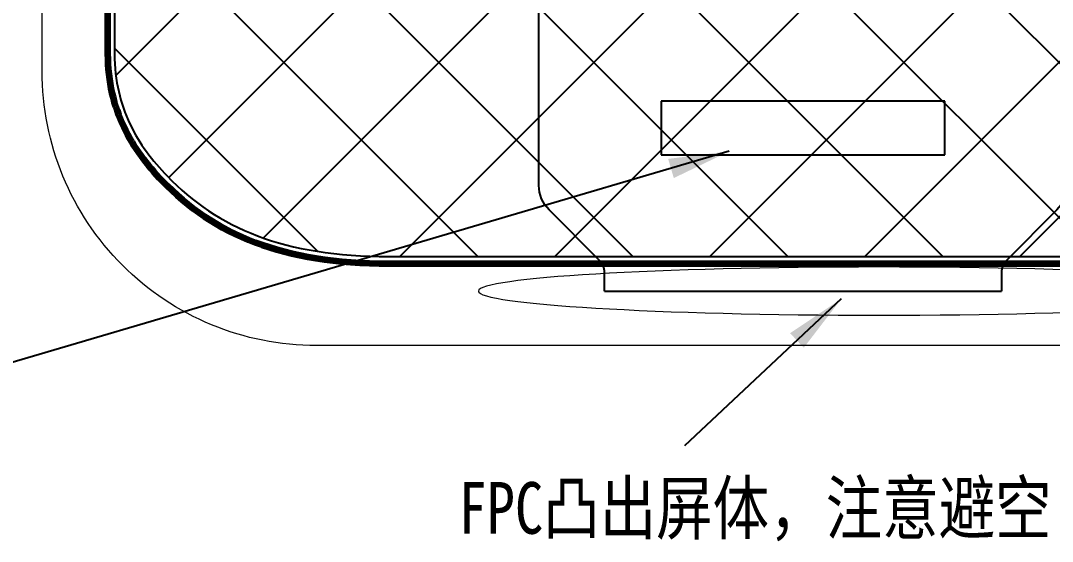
# Model space of a CAD drawing. Header units: millimetres. Extents: x 1773 to 2105, y 395 to 649.
# Drawn here: x 2001.63 to 2031.52, y 504.09 to 519.16 of the extents above; entities that cross this region are included whole.
import ezdxf

# ---------------------------------------------------------------- set-up
doc = ezdxf.new("R2010")
doc.units = ezdxf.units.MM
for name, color, linetype in [('04 Chip', 20, 'Continuous'), ('06 Cutline', 4, 'Continuous'), ('dim', 3, 'Continuous'), ('DST', 253, 'Continuous')]:
    doc.layers.add(name, color=color, linetype=linetype)
for name, color, linetype, lineweight in [('CG', 3, 'Continuous', 20), ('FPC', 40, 'Continuous', 20), ('P_OLED.drawing', 3, 'Continuous', 100)]:
    doc.layers.add(name, color=color, linetype=linetype, lineweight=lineweight)
doc.styles.add('宋体', font='')
doc.styles.get('宋体').set_extended_font_data('SimSun')
doc.dimstyles.new('Z0.8', dxfattribs={"dimscale": 0.8, "dimtxt": 2.5, "dimasz": 2.2, "dimexe": 1.25, "dimexo": 0.625, "dimtad": 0, "dimdsep": 46, "dimtxsty": '宋体', "dimcen": 2.5, "dimadec": 0, "dimazin": 0, "dimtfac": 1, "dimtmove": 0, "dimatfit": 3, "dimfxl": 1, "dimlwd": 25, "dimlwe": 25, "dimarcsym": 0})

# ---------------------------------------------------------------- blocks, each defined once
blk = doc.blocks.new('A$C24C657C6')
at = {"linetype": 'Continuous'}
for p, q in [((0, 1.556), (8.218, 1.556)), ((0, 0), (0, 1.556)), ((8.218, 1.556), (8.218, 0)), ((8.218, 0), (0, 0))]:
    blk.add_line(p, q, dxfattribs=at)

msp = doc.modelspace()

# ---------------------------------------------------------------- hatches: boundary and pattern name
at = {"layer": 'DST', "ltscale": 0.1}
h = msp.add_hatch(dxfattribs=at)
h.set_pattern_fill('ANSI37', color=256, style=0)
h.set_pattern_definition([(45, (132.3813, 15.058), (-2.245064, 2.245064), []), (135, (132.3813, 15.058), (-2.245064, -2.245064), [])])
h.paths.add_polyline_path([(2037.991, 553.024), (2010.603, 553.024), (2010.408, 553.022), (2010.219, 553.016), (2010.033, 553.006), (2009.851, 552.993), (2009.673, 552.976), (2009.498, 552.956), (2009.327, 552.931), (2009.16, 552.904), (2008.997, 552.873), (2008.836, 552.838), (2008.68, 552.801), (2008.526, 552.76), (2008.376, 552.715), (2008.229, 552.668), (2008.085, 552.618), (2007.945, 552.564), (2007.807, 552.507), (2007.673, 552.448), (2007.541, 552.385), (2007.412, 552.32), (2007.286, 552.252), (2007.163, 552.181), (2007.042, 552.107), (2006.924, 552.031), (2006.809, 551.952), (2006.696, 551.87), (2006.586, 551.786), (2006.478, 551.699), (2006.372, 551.61), (2006.268, 551.518), (2006.167, 551.424), (2006.068, 551.327), (2005.971, 551.228), (2005.876, 551.127), (2005.784, 551.023), (2005.694, 550.918), (2005.606, 550.809), (2005.521, 550.699), (2005.439, 550.586), (2005.359, 550.47), (2005.282, 550.352), (2005.207, 550.231), (2005.136, 550.107), (2005.067, 549.981), (2005, 549.852), (2004.937, 549.72), (2004.877, 549.585), (2004.819, 549.447), (2004.765, 549.306), (2004.714, 549.162), (2004.666, 549.015), (2004.621, 548.865), (2004.579, 548.711), (2004.541, 548.555), (2004.505, 548.394), (2004.474, 548.231), (2004.446, 548.064), (2004.421, 547.893), (2004.4, 547.719), (2004.383, 547.541), (2004.369, 547.36), (2004.36, 547.175), (2004.354, 546.986), (2004.352, 546.793), (2004.352, 518.205), (2004.354, 518.057), (2004.36, 517.914), (2004.369, 517.773), (2004.383, 517.636), (2004.4, 517.5), (2004.42, 517.368), (2004.444, 517.238), (2004.472, 517.111), (2004.502, 516.986), (2004.536, 516.864), (2004.572, 516.744), (2004.612, 516.626), (2004.654, 516.51), (2004.699, 516.397), (2004.746, 516.286), (2004.797, 516.177), (2004.849, 516.069), (2004.904, 515.964), (2004.962, 515.861), (2005.021, 515.759), (2005.083, 515.659), (2005.146, 515.562), (2005.212, 515.465), (2005.279, 515.371), (2005.348, 515.278), (2005.419, 515.186), (2005.491, 515.097), (2005.565, 515.008), (2005.64, 514.921), (2005.717, 514.836), (2005.794, 514.752), (2005.872, 514.669), (2006.012, 514.527), (2006.155, 514.39), (2006.3, 514.257), (2006.448, 514.129), (2006.599, 514.005), (2006.753, 513.885), (2006.911, 513.77), (2007.072, 513.659), (2007.236, 513.552), (2007.404, 513.45), (2007.576, 513.353), (2007.752, 513.259), (2007.932, 513.17), (2008.116, 513.086), (2008.305, 513.005), (2008.497, 512.93), (2008.695, 512.858), (2008.897, 512.791), (2009.105, 512.729), (2009.317, 512.671), (2009.534, 512.617), (2009.757, 512.568), (2009.985, 512.524), (2010.219, 512.484), (2010.458, 512.449), (2010.703, 512.418), (2010.954, 512.392), (2011.211, 512.371), (2011.474, 512.355), (2011.744, 512.343), (2012.02, 512.336), (2012.303, 512.333), (2036.291, 512.333), (2036.574, 512.336), (2036.85, 512.343), (2037.12, 512.355), (2037.383, 512.371), (2037.64, 512.392), (2037.891, 512.418), (2038.136, 512.449), (2038.375, 512.484), (2038.609, 512.524), (2038.837, 512.568), (2039.06, 512.617), (2039.277, 512.671), (2039.489, 512.729), (2039.697, 512.791), (2039.899, 512.858), (2040.097, 512.93), (2040.29, 513.005), (2040.478, 513.086), (2040.662, 513.17), (2040.842, 513.259), (2041.018, 513.353), (2041.19, 513.45), (2041.358, 513.552), (2041.522, 513.659), (2041.683, 513.77), (2041.841, 513.885), (2041.995, 514.005), (2042.146, 514.129), (2042.294, 514.257), (2042.439, 514.39), (2042.582, 514.527), (2042.722, 514.669), (2042.8, 514.752), (2042.877, 514.836), (2042.954, 514.921), (2043.029, 515.008), (2043.103, 515.097), (2043.175, 515.186), (2043.246, 515.278), (2043.315, 515.371), (2043.382, 515.465), (2043.448, 515.562), (2043.511, 515.659), (2043.573, 515.759), (2043.632, 515.861), (2043.69, 515.964), (2043.745, 516.069), (2043.797, 516.177), (2043.848, 516.286), (2043.895, 516.397), (2043.94, 516.51), (2043.982, 516.626), (2044.022, 516.744), (2044.058, 516.864), (2044.092, 516.986), (2044.122, 517.111), (2044.15, 517.238), (2044.174, 517.368), (2044.194, 517.5), (2044.211, 517.636), (2044.225, 517.773), (2044.234, 517.914), (2044.24, 518.057), (2044.242, 518.205), (2044.242, 546.793), (2044.24, 546.986), (2044.234, 547.175), (2044.225, 547.36), (2044.211, 547.541), (2044.194, 547.719), (2044.173, 547.893), (2044.148, 548.064), (2044.12, 548.231), (2044.089, 548.394), (2044.054, 548.555), (2044.015, 548.711), (2043.973, 548.865), (2043.928, 549.015), (2043.88, 549.162), (2043.829, 549.306), (2043.775, 549.447), (2043.717, 549.585), (2043.657, 549.72), (2043.594, 549.852), (2043.527, 549.981), (2043.458, 550.107), (2043.387, 550.231), (2043.312, 550.352), (2043.235, 550.47), (2043.155, 550.586), (2043.073, 550.699), (2042.988, 550.809), (2042.9, 550.918), (2042.81, 551.023), (2042.718, 551.127), (2042.623, 551.228), (2042.526, 551.327), (2042.427, 551.424), (2042.326, 551.518), (2042.222, 551.61), (2042.116, 551.699), (2042.008, 551.786), (2041.898, 551.87), (2041.785, 551.952), (2041.67, 552.031), (2041.552, 552.107), (2041.431, 552.181), (2041.308, 552.252), (2041.182, 552.32), (2041.053, 552.385), (2040.921, 552.448), (2040.787, 552.507), (2040.649, 552.564), (2040.509, 552.618), (2040.365, 552.668), (2040.218, 552.715), (2040.068, 552.76), (2039.914, 552.801), (2039.758, 552.838), (2039.598, 552.873), (2039.434, 552.904), (2039.267, 552.931), (2039.096, 552.956), (2038.921, 552.976), (2038.743, 552.993), (2038.561, 553.006), (2038.375, 553.016), (2038.186, 553.022)])

# ---------------------------------------------------------------- linework, layer by layer
at = {"layer": '06 Cutline', "color": 4, "linetype": 'Continuous'}
msp.add_line((2018.547, 511.333), (2030.047, 511.333), dxfattribs=at)
msp.add_lwpolyline([(2018.547, 511.868, 0.198912), (2018.401, 512.222), (2016.94, 513.682), (2016.816, 513.834), (2016.723, 514.007), (2016.666, 514.194), (2016.647, 514.389), (2016.647, 521.599, -0.414214), (2017.147, 522.099), (2031.447, 522.099, -0.414214), (2031.947, 521.599), (2031.947, 514.389), (2031.928, 514.194), (2031.871, 514.007), (2031.778, 513.834), (2031.654, 513.682), (2030.193, 512.222, 0.198912), (2030.047, 511.868), (2030.047, 511.333)], format="xyb", dxfattribs=at)
msp.add_lwpolyline([(2018.547, 511.333), (2018.547, 511.868)], dxfattribs=at)
at = {"layer": 'CG', "color": 3, "linetype": 'Continuous'}
msp.add_lwpolyline([(2046.342, 517.703, -0.414214), (2038.392, 509.753), (2010.202, 509.753, -0.414214), (2002.252, 517.703), (2002.252, 547.193, -0.414214), (2010.202, 555.143), (2038.392, 555.143, -0.414214), (2046.342, 547.193)], format="xyb", close=True, dxfattribs=at)
at = {"layer": 'DST', "ltscale": 0.1}
msp.add_lwpolyline([(2004.352, 546.793), (2004.352, 518.205), (2004.354, 518.057), (2004.36, 517.914), (2004.369, 517.773), (2004.383, 517.636), (2004.4, 517.5), (2004.42, 517.368), (2004.444, 517.238), (2004.472, 517.111), (2004.502, 516.986), (2004.536, 516.864), (2004.572, 516.744), (2004.612, 516.626), (2004.654, 516.51), (2004.699, 516.397), (2004.746, 516.286), (2004.797, 516.177), (2004.849, 516.069), (2004.904, 515.964), (2004.962, 515.861), (2005.021, 515.759), (2005.083, 515.659), (2005.146, 515.562), (2005.212, 515.465), (2005.279, 515.371), (2005.348, 515.278), (2005.419, 515.186), (2005.491, 515.097), (2005.565, 515.008), (2005.64, 514.921), (2005.717, 514.836), (2005.794, 514.752), (2005.872, 514.669), (2006.012, 514.527), (2006.155, 514.39), (2006.3, 514.257), (2006.448, 514.129), (2006.599, 514.005), (2006.753, 513.885), (2006.911, 513.77), (2007.072, 513.659), (2007.236, 513.552), (2007.404, 513.45), (2007.576, 513.353), (2007.752, 513.259), (2007.932, 513.17), (2008.116, 513.086), (2008.305, 513.005), (2008.497, 512.93), (2008.695, 512.858), (2008.897, 512.791), (2009.105, 512.729), (2009.317, 512.671), (2009.534, 512.617), (2009.757, 512.568), (2009.985, 512.524), (2010.219, 512.484), (2010.458, 512.449), (2010.703, 512.418), (2010.954, 512.392), (2011.211, 512.371), (2011.474, 512.355), (2011.744, 512.343), (2012.02, 512.336), (2012.303, 512.333), (2036.291, 512.333)], dxfattribs=at)
at = {"layer": 'FPC', "color": 1, "ltscale": 0.1, "extrusion": (0, 0, -1)}
msp.add_ellipse((2026.499, 511.333), major_axis=(11.607, 0), ratio=0.060105, dxfattribs=at)
at = {"layer": 'P_OLED.drawing', "color": 3, "linetype": 'Continuous', "lineweight": 100}
msp.add_lwpolyline([(2004.152, 546.794), (2004.152, 518.204), (2004.154, 518.052), (2004.16, 517.903), (2004.17, 517.757), (2004.184, 517.613), (2004.202, 517.473), (2004.223, 517.335), (2004.248, 517.199), (2004.277, 517.066), (2004.308, 516.936), (2004.343, 516.808), (2004.382, 516.683), (2004.423, 516.56), (2004.467, 516.439), (2004.514, 516.321), (2004.564, 516.205), (2004.616, 516.091), (2004.671, 515.979), (2004.728, 515.869), (2004.788, 515.762), (2004.85, 515.656), (2004.914, 515.552), (2004.98, 515.451), (2005.048, 515.351), (2005.118, 515.253), (2005.189, 515.157), (2005.262, 515.062), (2005.337, 514.97), (2005.413, 514.879), (2005.49, 514.789), (2005.568, 514.701), (2005.648, 514.615), (2005.729, 514.53), (2005.872, 514.385), (2006.018, 514.244), (2006.167, 514.108), (2006.319, 513.976), (2006.474, 513.848), (2006.633, 513.725), (2006.795, 513.607), (2006.961, 513.493), (2007.13, 513.383), (2007.303, 513.278), (2007.48, 513.177), (2007.661, 513.081), (2007.846, 512.99), (2008.035, 512.903), (2008.229, 512.82), (2008.427, 512.742), (2008.63, 512.669), (2008.837, 512.601), (2009.049, 512.537), (2009.267, 512.477), (2009.489, 512.423), (2009.716, 512.373), (2009.949, 512.327), (2010.187, 512.287), (2010.431, 512.251), (2010.681, 512.22), (2010.936, 512.193), (2011.197, 512.172), (2011.464, 512.155), (2011.737, 512.143), (2012.016, 512.136), (2012.302, 512.133), (2036.292, 512.133)], dxfattribs=at)

# ---------------------------------------------------------------- block references
at = {"layer": '04 Chip', "linetype": 'Continuous', "extrusion": (0, 0, -1), "zscale": -1, "rotation": 180}
msp.add_blockref('A$C24C657C6', (-2020.188, 516.835), dxfattribs=at)

# ---------------------------------------------------------------- texts
at = {"layer": 'dim', "color": 3, "insert": (2031.499, 505.804), "char_height": 1.5, "width": 24.67035, "attachment_point": 3, "style": '宋体'}
msp.add_mtext('{\\W0.8;\\C256;FPC凸出屏体，注意避空}', dxfattribs=at)

# ---------------------------------------------------------------- leaders
at = {"layer": 'FPC', "ltscale": 0.1}
for points in [[(2022.16, 515.38), (1993.924, 507.068)], [(2025.405, 511.106), (2020.863, 506.851)]]:
    msp.add_leader(points, dimstyle='Z0.8', override={"dimgap": 0.625, "dimtad": 0, "dimfxl": 1.25, "dimarcsym": 1}, dxfattribs=at)

doc.saveas('drawing.dxf')
